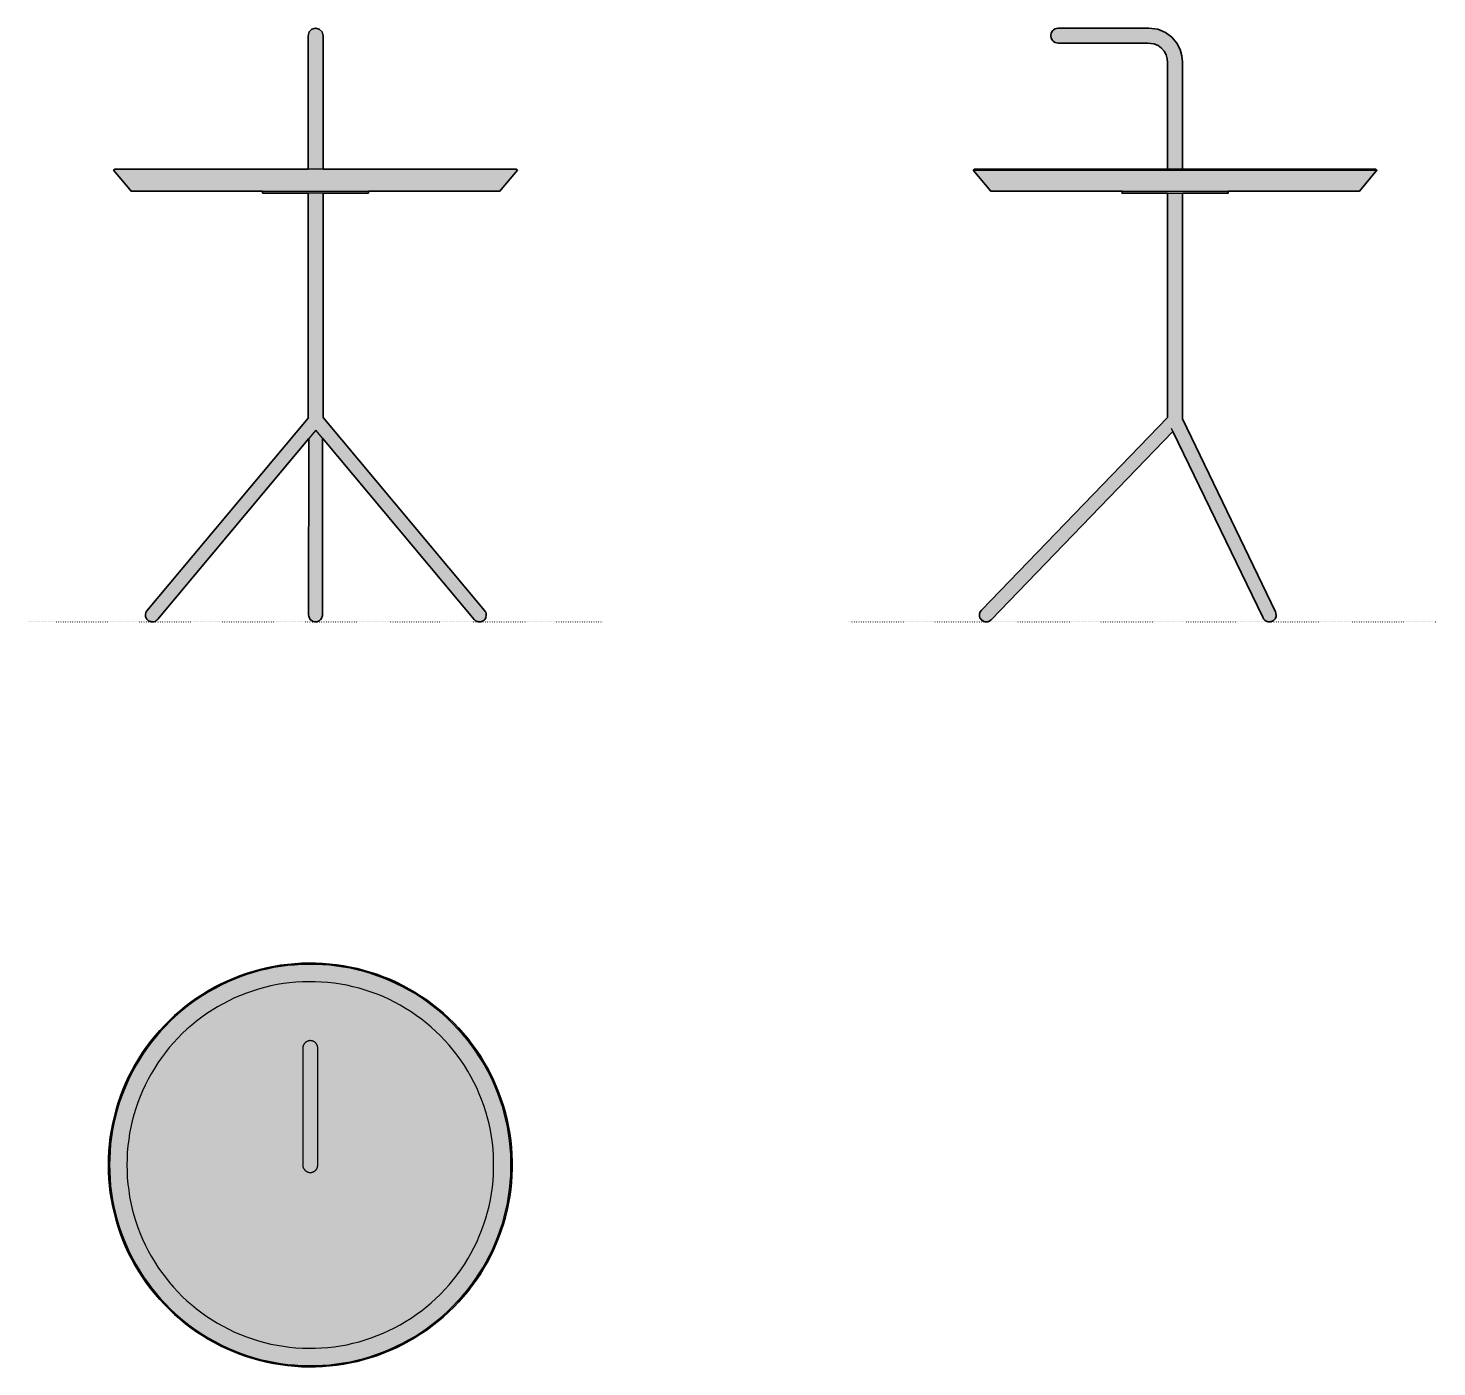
# Model space of a CAD drawing. Header units: millimetres. Extents: x 0 to 1326, y -701 to 559.
import ezdxf

# ---------------------------------------------------------------- set-up
doc = ezdxf.new("R2010")
doc.units = ezdxf.units.MM
doc.linetypes.add('Dots', pattern=[1, 0, -1])
doc.layers.add('Blocks', color=7, linetype='Continuous')
doc.layers.add('Blocks$Fill', color=7, linetype='Continuous', true_color=0xffffff)
for name, color, linetype, lineweight, true_color in [('Blocks$Inner', 7, 'Continuous', 25, 0x007f00), ('Blocks$Outline', 7, 'Continuous', 35, 0xff3f3f), ('Groud', 7, 'Dots', 25, 0x243775)]:
    doc.layers.add(name, color=color, linetype=linetype, lineweight=lineweight, true_color=true_color)

# ---------------------------------------------------------------- blocks, each defined once
blk = doc.blocks.new('DLM Side Table Top')
at = {"layer": 'Blocks$Fill'}
blk.add_hatch(color=256, dxfattribs=at).paths.add_polyline_path([(378.9, 16.5), (378.9, 23), (378.7, 29.6), (378.3, 36.2), (377.6, 42.8), (376.7, 49.3), (375.5, 55.8), (374.2, 62.3), (372.6, 68.7), (370.8, 75), (368.7, 81.3), (366.5, 87.5), (364, 93.6), (361.4, 99.6), (358.5, 105.6), (355.4, 111.4), (352.1, 117.1), (348.7, 122.7), (345, 128.2), (341.1, 133.6), (337.1, 138.8), (332.9, 143.8), (328.5, 148.8), (323.9, 153.5), (319.2, 158.1), (314.3, 162.6), (309.3, 166.8), (304.1, 170.9), (298.8, 174.8), (293.3, 178.5), (287.8, 182.1), (282.1, 185.4), (276.3, 188.5), (270.3, 191.4), (264.3, 194.2), (258.2, 196.7), (252.1, 199), (245.8, 201.1), (239.5, 202.9), (233.1, 204.6), (226.6, 206), (220.2, 207.2), (213.6, 208.1), (207.1, 208.9), (200.5, 209.4), (193.9, 209.7), (187.3, 209.7), (180.7, 209.6), (174.1, 209.2), (167.6, 208.5), (161, 207.7), (154.5, 206.6), (148.1, 205.3), (141.7, 203.8), (135.3, 202), (129, 200), (122.8, 197.9), (116.6, 195.4), (110.6, 192.8), (104.6, 190), (98.8, 187), (93, 183.7), (87.4, 180.3), (81.9, 176.7), (76.5, 172.9), (71.2, 168.9), (66.1, 164.7), (61.2, 160.4), (56.4, 155.8), (51.7, 151.2), (47.3, 146.3), (43, 141.3), (38.8, 136.2), (34.9, 130.9), (31.1, 125.5), (27.5, 119.9), (24.2, 114.3), (21, 108.5), (18, 102.6), (15.2, 96.6), (12.7, 90.6), (10.3, 84.4), (8.2, 78.2), (6.3, 71.8), (4.6, 65.5), (3.1, 59), (1.8, 52.6), (0.8, 46), (0, 39.5), (-0.6, 32.9), (-0.9, 26.3), (-1, 19.8), (-0.9, 13.2), (-0.6, 6.6), (0, 0), (0.8, -6.5), (1.8, -13.1), (3.1, -19.5), (4.6, -26), (6.3, -32.3), (8.2, -38.6), (10.3, -44.9), (12.7, -51.1), (15.2, -57.1), (18, -63.1), (21, -69), (24.2, -74.8), (27.5, -80.4), (31.1, -86), (34.9, -91.4), (38.8, -96.7), (43, -101.8), (47.3, -106.8), (51.7, -111.7), (56.4, -116.3), (61.2, -120.9), (66.1, -125.2), (71.2, -129.4), (76.5, -133.4), (81.9, -137.2), (87.4, -140.8), (93, -144.2), (98.8, -147.5), (104.6, -150.5), (110.6, -153.3), (116.6, -155.9), (122.8, -158.4), (129, -160.5), (135.3, -162.5), (141.7, -164.3), (148.1, -165.8), (154.5, -167.1), (161, -168.2), (167.6, -169), (174.1, -169.7), (180.7, -170.1), (187.3, -170.2), (193.9, -170.2), (200.5, -169.9), (207.1, -169.4), (213.6, -168.6), (220.2, -167.7), (226.6, -166.5), (233.1, -165.1), (239.5, -163.4), (245.8, -161.6), (252.1, -159.5), (258.2, -157.2), (264.3, -154.7), (270.3, -151.9), (276.3, -149), (282.1, -145.9), (287.8, -142.6), (293.3, -139), (298.8, -135.3), (304.1, -131.4), (309.3, -127.3), (314.3, -123.1), (319.2, -118.6), (323.9, -114), (328.5, -109.3), (332.9, -104.3), (337.1, -99.3), (341.1, -94.1), (345, -88.7), (348.7, -83.2), (352.1, -77.6), (355.4, -71.9), (358.5, -66.1), (361.4, -60.1), (364, -54.1), (366.5, -48), (368.7, -41.8), (370.8, -35.5), (372.6, -29.2), (374.2, -22.8), (375.5, -16.3), (376.7, -9.8), (377.6, -3.3), (378.3, 3.3), (378.7, 9.9)], flags=0)
at = {"layer": 'Blocks$Inner'}
for points in [[(-0.9, 26.3), (-1, 19.8), (-0.9, 13.2), (-0.6, 6.6), (0, 0), (0.8, -6.5), (1.8, -13.1), (3.1, -19.5), (4.6, -26), (6.3, -32.3), (8.2, -38.6), (10.3, -44.9), (12.7, -51.1), (15.2, -57.1), (18, -63.1), (21, -69), (24.2, -74.8), (27.5, -80.4), (31.1, -86), (34.9, -91.4), (38.8, -96.7), (43, -101.8), (47.3, -106.8), (51.7, -111.7), (56.4, -116.3), (61.2, -120.9), (66.1, -125.2), (71.2, -129.4), (76.5, -133.4), (81.9, -137.2), (87.4, -140.8), (93, -144.2), (98.8, -147.5), (104.6, -150.5), (110.6, -153.3), (116.6, -155.9), (122.8, -158.4), (129, -160.5), (135.3, -162.5), (141.7, -164.3), (148.1, -165.8), (154.5, -167.1), (161, -168.2), (167.6, -169), (174.1, -169.7), (180.7, -170.1), (187.3, -170.2), (193.9, -170.2), (200.5, -169.9), (207.1, -169.4), (213.6, -168.6), (220.2, -167.7), (226.6, -166.5), (233.1, -165.1), (239.5, -163.4), (245.8, -161.6), (252.1, -159.5), (258.2, -157.2), (264.3, -154.7), (270.3, -151.9), (276.3, -149), (282.1, -145.9), (287.8, -142.6), (293.3, -139), (298.8, -135.3), (304.1, -131.4), (309.3, -127.3), (314.3, -123.1), (319.2, -118.6), (323.9, -114), (328.5, -109.3), (332.9, -104.3), (337.1, -99.3), (341.1, -94.1), (345, -88.7), (348.7, -83.2), (352.1, -77.6), (355.4, -71.9), (358.5, -66.1), (361.4, -60.1), (364, -54.1), (366.5, -48), (368.7, -41.8), (370.8, -35.5), (372.6, -29.2), (374.2, -22.8), (375.5, -16.3), (376.7, -9.8), (377.6, -3.3), (378.3, 3.3), (378.7, 9.9), (378.9, 16.5), (378.9, 23), (378.7, 29.6), (378.3, 36.2), (377.6, 42.8), (376.7, 49.3), (375.5, 55.8), (374.2, 62.3), (372.6, 68.7), (370.8, 75), (368.7, 81.3), (366.5, 87.5), (364, 93.6), (361.4, 99.6), (358.5, 105.6), (355.4, 111.4), (352.1, 117.1), (348.7, 122.7), (345, 128.2), (341.1, 133.6), (337.1, 138.8), (332.9, 143.8), (328.5, 148.8), (323.9, 153.5), (319.2, 158.1), (314.3, 162.6), (309.3, 166.8), (304.1, 170.9), (298.8, 174.8), (293.3, 178.5), (287.8, 182.1), (282.1, 185.4), (276.3, 188.5), (270.3, 191.4), (264.3, 194.2), (258.2, 196.7), (252.1, 199), (245.8, 201.1), (239.5, 202.9), (233.1, 204.6), (226.6, 206), (220.2, 207.2), (213.6, 208.1), (207.1, 208.9), (200.5, 209.4), (193.9, 209.7), (187.3, 209.7), (180.7, 209.6), (174.1, 209.2), (167.6, 208.5), (161, 207.7), (154.5, 206.6), (148.1, 205.3), (141.7, 203.8), (135.3, 202), (129, 200), (122.8, 197.9), (116.6, 195.4), (110.6, 192.8), (104.6, 190), (98.8, 187), (93, 183.7), (87.4, 180.3), (81.9, 176.7), (76.5, 172.9), (71.2, 168.9), (66.1, 164.7), (61.2, 160.4), (56.4, 155.8), (51.7, 151.2), (47.3, 146.3), (43, 141.3), (38.8, 136.2), (34.9, 130.9), (31.1, 125.5), (27.5, 119.9), (24.2, 114.3), (21, 108.5), (18, 102.6), (15.2, 96.6), (12.7, 90.6), (10.3, 84.4), (8.2, 78.2), (6.3, 71.8), (4.6, 65.5), (3.1, 59), (1.8, 52.6), (0.8, 46), (0, 39.5), (-0.6, 32.9)], [(0.2, 26.3), (0.1, 19.8), (0.2, 13.2), (0.6, 6.6), (1.1, 0.1), (1.9, -6.4), (2.9, -12.9), (4.2, -19.3), (5.6, -25.7), (7.3, -32), (9.2, -38.3), (11.4, -44.5), (13.7, -50.6), (16.3, -56.7), (19, -62.6), (22, -68.5), (25.1, -74.2), (28.5, -79.8), (32, -85.4), (35.8, -90.7), (39.7, -96), (43.8, -101.1), (48.1, -106.1), (52.6, -110.9), (57.2, -115.5), (61.9, -120), (66.9, -124.3), (71.9, -128.5), (77.2, -132.5), (82.5, -136.3), (88, -139.9), (93.6, -143.3), (99.3, -146.5), (105.1, -149.5), (111.1, -152.3), (117.1, -154.9), (123.2, -157.3), (129.4, -159.5), (135.6, -161.4), (141.9, -163.2), (148.3, -164.7), (154.7, -166), (161.2, -167.1), (167.7, -167.9), (174.2, -168.5), (180.8, -168.9), (187.3, -169.1), (193.9, -169.1), (200.4, -168.8), (207, -168.3), (213.5, -167.5), (220, -166.6), (226.4, -165.4), (232.8, -164), (239.2, -162.3), (245.5, -160.5), (251.7, -158.4), (257.8, -156.1), (263.9, -153.6), (269.9, -150.9), (275.7, -148), (281.5, -144.9), (287.2, -141.6), (292.7, -138.1), (298.1, -134.4), (303.4, -130.5), (308.6, -126.4), (313.6, -122.2), (318.4, -117.8), (323.1, -113.2), (327.6, -108.5), (332, -103.6), (336.2, -98.6), (340.2, -93.4), (344.1, -88.1), (347.7, -82.6), (351.2, -77), (354.4, -71.4), (357.5, -65.6), (360.3, -59.7), (363, -53.7), (365.4, -47.6), (367.7, -41.4), (369.7, -35.2), (371.5, -28.9), (373.1, -22.5), (374.4, -16.1), (375.5, -9.6), (376.5, -3.1), (377.1, 3.4), (377.6, 9.9), (377.8, 16.5), (377.8, 23), (377.6, 29.6), (377.1, 36.1), (376.5, 42.6), (375.5, 49.1), (374.4, 55.6), (373.1, 62), (371.5, 68.4), (369.7, 74.7), (367.7, 80.9), (365.4, 87.1), (363, 93.2), (360.3, 99.2), (357.5, 105.1), (354.4, 110.9), (351.2, 116.5), (347.7, 122.1), (344.1, 127.6), (340.2, 132.9), (336.2, 138.1), (332, 143.1), (327.6, 148), (323.1, 152.7), (318.4, 157.3), (313.6, 161.7), (308.6, 165.9), (303.4, 170), (298.1, 173.9), (292.7, 177.6), (287.2, 181.1), (281.5, 184.4), (275.7, 187.5), (269.9, 190.4), (263.9, 193.1), (257.8, 195.6), (251.7, 197.9), (245.5, 200), (239.2, 201.8), (232.8, 203.5), (226.4, 204.9), (220, 206.1), (213.5, 207), (207, 207.8), (200.4, 208.3), (193.9, 208.6), (187.3, 208.6), (180.8, 208.4), (174.2, 208), (167.7, 207.4), (161.2, 206.6), (154.7, 205.5), (148.3, 204.2), (141.9, 202.7), (135.6, 200.9), (129.4, 199), (123.2, 196.8), (117.1, 194.4), (111.1, 191.8), (105.1, 189), (99.3, 186), (93.6, 182.8), (88, 179.4), (82.5, 175.8), (77.2, 172), (71.9, 168), (66.9, 163.8), (61.9, 159.5), (57.2, 155), (52.6, 150.4), (48.1, 145.6), (43.8, 140.6), (39.7, 135.5), (35.8, 130.2), (32, 124.9), (28.5, 119.3), (25.1, 113.7), (22, 108), (19, 102.1), (16.3, 96.2), (13.7, 90.1), (11.4, 84), (9.2, 77.8), (7.3, 71.5), (5.6, 65.2), (4.2, 58.8), (2.9, 52.4), (1.9, 45.9), (1.1, 39.4), (0.6, 32.9)], [(16.5, 25.7), (16.4, 19.8), (16.5, 13.8), (16.8, 7.8), (17.3, 1.8), (18.1, -4.1), (19, -10.1), (20.1, -15.9), (21.5, -21.8), (23, -27.6), (24.8, -33.3), (26.7, -39), (28.8, -44.6), (31.2, -50.1), (33.7, -55.5), (36.4, -60.9), (39.3, -66.1), (42.3, -71.2), (45.6, -76.3), (49, -81.2), (52.6, -86), (56.3, -90.7), (60.3, -95.2), (64.3, -99.6), (68.5, -103.9), (72.9, -108), (77.4, -111.9), (82, -115.7), (86.8, -119.3), (91.7, -122.8), (96.7, -126.1), (101.8, -129.2), (107, -132.1), (112.4, -134.9), (117.8, -137.5), (123.3, -139.8), (128.9, -142), (134.5, -144), (140.2, -145.8), (146, -147.4), (151.8, -148.8), (157.7, -150), (163.6, -150.9), (169.5, -151.7), (175.5, -152.3), (181.5, -152.7), (187.5, -152.8), (193.5, -152.8), (199.5, -152.5), (205.4, -152), (211.4, -151.4), (217.3, -150.5), (223.2, -149.4), (229, -148.1), (234.8, -146.6), (240.6, -144.9), (246.3, -143), (251.9, -140.9), (257.4, -138.7), (262.9, -136.2), (268.3, -133.5), (273.5, -130.7), (278.7, -127.7), (283.8, -124.5), (288.7, -121.1), (293.5, -117.5), (298.2, -113.8), (302.8, -110), (307.2, -105.9), (311.5, -101.7), (315.7, -97.4), (319.7, -93), (323.5, -88.3), (327.2, -83.6), (330.7, -78.8), (334, -73.8), (337.2, -68.7), (340.1, -63.5), (342.9, -58.2), (345.6, -52.8), (348, -47.3), (350.2, -41.8), (352.2, -36.1), (354.1, -30.4), (355.7, -24.7), (357.2, -18.9), (358.4, -13), (359.4, -7.1), (360.3, -1.2), (360.9, 4.8), (361.3, 10.8), (361.5, 16.8), (361.5, 22.7), (361.3, 28.7), (360.9, 34.7), (360.3, 40.7), (359.4, 46.6), (358.4, 52.5), (357.2, 58.4), (355.7, 64.2), (354.1, 69.9), (352.2, 75.6), (350.2, 81.3), (348, 86.8), (345.6, 92.3), (342.9, 97.7), (340.1, 103), (337.2, 108.2), (334, 113.3), (330.7, 118.3), (327.2, 123.1), (323.5, 127.9), (319.7, 132.5), (315.7, 136.9), (311.5, 141.2), (307.2, 145.4), (302.8, 149.5), (298.2, 153.3), (293.5, 157), (288.7, 160.6), (283.8, 164), (278.7, 167.2), (273.5, 170.2), (268.3, 173), (262.9, 175.7), (257.4, 178.2), (251.9, 180.4), (246.3, 182.5), (240.6, 184.4), (234.8, 186.1), (229, 187.6), (223.2, 188.9), (217.3, 190), (211.4, 190.9), (205.4, 191.5), (199.5, 192), (193.5, 192.3), (187.5, 192.3), (181.5, 192.2), (175.5, 191.8), (169.5, 191.2), (163.6, 190.5), (157.7, 189.5), (151.8, 188.3), (146, 186.9), (140.2, 185.3), (134.5, 183.5), (128.9, 181.5), (123.3, 179.3), (117.8, 177), (112.4, 174.4), (107, 171.6), (101.8, 168.7), (96.7, 165.6), (91.7, 162.3), (86.8, 158.8), (82, 155.2), (77.4, 151.4), (72.9, 147.5), (68.5, 143.4), (64.3, 139.1), (60.3, 134.7), (56.3, 130.2), (52.6, 125.5), (49, 120.7), (45.6, 115.8), (42.3, 110.7), (39.3, 105.6), (36.4, 100.4), (33.7, 95), (31.2, 89.6), (28.8, 84.1), (26.7, 78.5), (24.8, 72.8), (23, 67.1), (21.5, 61.3), (20.1, 55.4), (19, 49.6), (18.1, 43.6), (17.3, 37.7), (16.8, 31.7)], [(196, 19.8), (196, 129.7), (196, 130), (196, 130.2), (196, 130.5), (196, 130.7), (195.9, 130.9), (195.9, 131.2), (195.8, 131.4), (195.8, 131.6), (195.7, 131.9), (195.6, 132.1), (195.5, 132.3), (195.4, 132.6), (195.3, 132.8), (195.2, 133), (195.1, 133.2), (195, 133.4), (194.8, 133.6), (194.7, 133.8), (194.6, 134), (194.4, 134.2), (194.2, 134.4), (194.1, 134.6), (193.9, 134.8), (193.7, 134.9), (193.6, 135.1), (193.4, 135.2), (193.2, 135.4), (193, 135.5), (192.8, 135.7), (192.6, 135.8), (192.4, 135.9), (192.1, 136), (191.9, 136.1), (191.7, 136.2), (191.5, 136.3), (191.2, 136.4), (191, 136.5), (190.8, 136.5), (190.5, 136.6), (190.3, 136.6), (190.1, 136.7), (189.8, 136.7), (189.6, 136.7), (189.3, 136.8), (189.1, 136.8), (188.9, 136.8), (188.6, 136.8), (188.4, 136.7), (188.1, 136.7), (187.9, 136.7), (187.6, 136.6), (187.4, 136.6), (187.2, 136.5), (186.9, 136.5), (186.7, 136.4), (186.5, 136.3), (186.2, 136.2), (186, 136.1), (185.8, 136), (185.6, 135.9), (185.4, 135.8), (185.2, 135.7), (185, 135.5), (184.8, 135.4), (184.6, 135.2), (184.4, 135.1), (184.2, 134.9), (184, 134.8), (183.9, 134.6), (183.7, 134.4), (183.5, 134.2), (183.4, 134), (183.2, 133.8), (183.1, 133.6), (183, 133.4), (182.9, 133.2), (182.7, 133), (182.6, 132.8), (182.5, 132.6), (182.4, 132.3), (182.3, 132.1), (182.3, 131.9), (182.2, 131.6), (182.1, 131.4), (182.1, 131.2), (182, 130.9), (182, 130.7), (182, 130.5), (181.9, 130.2), (181.9, 130), (181.9, 129.7), (181.9, 19.8), (181.9, 19.5), (181.9, 19.3), (182, 19), (182, 18.8), (182, 18.5), (182.1, 18.3), (182.1, 18.1), (182.2, 17.8), (182.3, 17.6), (182.3, 17.4), (182.4, 17.1), (182.5, 16.9), (182.6, 16.7), (182.7, 16.5), (182.9, 16.3), (183, 16.1), (183.1, 15.8), (183.2, 15.6), (183.4, 15.5), (183.5, 15.3), (183.7, 15.1), (183.9, 14.9), (184, 14.7), (184.2, 14.6), (184.4, 14.4), (184.6, 14.2), (184.8, 14.1), (185, 14), (185.2, 13.8), (185.4, 13.7), (185.6, 13.6), (185.8, 13.5), (186, 13.4), (186.2, 13.3), (186.5, 13.2), (186.7, 13.1), (186.9, 13), (187.2, 12.9), (187.4, 12.9), (187.6, 12.8), (187.9, 12.8), (188.1, 12.8), (188.4, 12.7), (188.6, 12.7), (188.9, 12.7), (189.1, 12.7), (189.3, 12.7), (189.6, 12.7), (189.8, 12.8), (190.1, 12.8), (190.3, 12.8), (190.5, 12.9), (190.8, 12.9), (191, 13), (191.2, 13.1), (191.5, 13.2), (191.7, 13.3), (191.9, 13.4), (192.1, 13.5), (192.4, 13.6), (192.6, 13.7), (192.8, 13.8), (193, 14), (193.2, 14.1), (193.4, 14.2), (193.6, 14.4), (193.7, 14.6), (193.9, 14.7), (194.1, 14.9), (194.2, 15.1), (194.4, 15.3), (194.6, 15.5), (194.7, 15.6), (194.8, 15.8), (195, 16.1), (195.1, 16.3), (195.2, 16.5), (195.3, 16.7), (195.4, 16.9), (195.5, 17.1), (195.6, 17.4), (195.7, 17.6), (195.8, 17.8), (195.8, 18.1), (195.9, 18.3), (195.9, 18.5), (196, 18.8), (196, 19), (196, 19.3), (196, 19.5)]]:
    blk.add_lwpolyline(points, close=True, dxfattribs=at)
at = {"layer": 'Blocks$Outline'}
for points in [[(129, 200), (122.8, 197.9)], [(135.3, 202), (129, 200)], [(141.7, 203.8), (135.3, 202)], [(148.1, 205.3), (141.7, 203.8)], [(154.5, 206.6), (148.1, 205.3)], [(161, 207.7), (154.5, 206.6)], [(167.6, 208.5), (161, 207.7)], [(174.1, 209.2), (167.6, 208.5)], [(180.7, 209.6), (174.1, 209.2)], [(187.3, 209.7), (180.7, 209.6)], [(193.9, 209.7), (187.3, 209.7)], [(200.5, 209.4), (193.9, 209.7)], [(207.1, 208.9), (200.5, 209.4)], [(213.6, 208.1), (207.1, 208.9)], [(220.2, 207.2), (213.6, 208.1)], [(226.6, 206), (220.2, 207.2)], [(233.1, 204.6), (226.6, 206)], [(239.5, 202.9), (233.1, 204.6)], [(245.8, 201.1), (239.5, 202.9)], [(252.1, 199), (245.8, 201.1)], [(258.2, 196.7), (252.1, 199)], [(98.8, 187), (93, 183.7)], [(104.6, 190), (98.8, 187)], [(110.6, 192.8), (104.6, 190)], [(116.6, 195.4), (110.6, 192.8)], [(122.8, 197.9), (116.6, 195.4)], [(264.3, 194.2), (258.2, 196.7)], [(270.3, 191.4), (264.3, 194.2)], [(276.3, 188.5), (270.3, 191.4)], [(282.1, 185.4), (276.3, 188.5)], [(76.5, 172.9), (71.2, 168.9)], [(81.9, 176.7), (76.5, 172.9)], [(87.4, 180.3), (81.9, 176.7)], [(93, 183.7), (87.4, 180.3)], [(287.8, 182.1), (282.1, 185.4)], [(293.3, 178.5), (287.8, 182.1)], [(298.8, 174.8), (293.3, 178.5)], [(304.1, 170.9), (298.8, 174.8)], [(61.2, 160.4), (56.4, 155.8)], [(66.1, 164.7), (61.2, 160.4)], [(71.2, 168.9), (66.1, 164.7)], [(309.3, 166.8), (304.1, 170.9)], [(314.3, 162.6), (309.3, 166.8)], [(319.2, 158.1), (314.3, 162.6)], [(47.3, 146.3), (43, 141.3)], [(51.7, 151.2), (47.3, 146.3)], [(56.4, 155.8), (51.7, 151.2)], [(323.9, 153.5), (319.2, 158.1)], [(328.5, 148.8), (323.9, 153.5)], [(332.9, 143.8), (328.5, 148.8)], [(38.8, 136.2), (34.9, 130.9)], [(43, 141.3), (38.8, 136.2)], [(337.1, 138.8), (332.9, 143.8)], [(341.1, 133.6), (337.1, 138.8)], [(345, 128.2), (341.1, 133.6)], [(27.5, 119.9), (24.2, 114.3)], [(31.1, 125.5), (27.5, 119.9)], [(34.9, 130.9), (31.1, 125.5)], [(348.7, 122.7), (345, 128.2)], [(352.1, 117.1), (348.7, 122.7)], [(21, 108.5), (18, 102.6)], [(24.2, 114.3), (21, 108.5)], [(355.4, 111.4), (352.1, 117.1)], [(358.5, 105.6), (355.4, 111.4)], [(15.2, 96.6), (12.7, 90.6)], [(18, 102.6), (15.2, 96.6)], [(361.4, 99.6), (358.5, 105.6)], [(364, 93.6), (361.4, 99.6)], [(366.5, 87.5), (364, 93.6)], [(10.3, 84.4), (8.2, 78.2)], [(12.7, 90.6), (10.3, 84.4)], [(368.7, 81.3), (366.5, 87.5)], [(370.8, 75), (368.7, 81.3)], [(6.3, 71.8), (4.6, 65.5)], [(8.2, 78.2), (6.3, 71.8)], [(372.6, 68.7), (370.8, 75)], [(374.2, 62.3), (372.6, 68.7)], [(3.1, 59), (1.8, 52.6)], [(4.6, 65.5), (3.1, 59)], [(375.5, 55.8), (374.2, 62.3)], [(376.7, 49.3), (375.5, 55.8)], [(0.8, 46), (0, 39.5)], [(1.8, 52.6), (0.8, 46)], [(377.6, 42.8), (376.7, 49.3)], [(378.3, 36.2), (377.6, 42.8)], [(-0.6, 32.9), (-0.9, 26.3)], [(0, 39.5), (-0.6, 32.9)], [(378.7, 29.6), (378.3, 36.2)], [(378.9, 23), (378.7, 29.6)], [(-0.9, 26.3), (-1, 19.8)], [(-1, 19.8), (-0.9, 13.2)], [(378.7, 9.9), (378.9, 16.5)], [(378.9, 16.5), (378.9, 23)], [(-0.9, 13.2), (-0.6, 6.6)], [(-0.6, 6.6), (0, 0)], [(0, 0), (0.8, -6.5)], [(377.6, -3.3), (378.3, 3.3)], [(378.3, 3.3), (378.7, 9.9)], [(0.8, -6.5), (1.8, -13.1)], [(1.8, -13.1), (3.1, -19.5)], [(375.5, -16.3), (376.7, -9.8)], [(376.7, -9.8), (377.6, -3.3)], [(3.1, -19.5), (4.6, -26)], [(4.6, -26), (6.3, -32.3)], [(372.6, -29.2), (374.2, -22.8)], [(374.2, -22.8), (375.5, -16.3)], [(6.3, -32.3), (8.2, -38.6)], [(8.2, -38.6), (10.3, -44.9)], [(368.7, -41.8), (370.8, -35.5)], [(370.8, -35.5), (372.6, -29.2)], [(10.3, -44.9), (12.7, -51.1)], [(12.7, -51.1), (15.2, -57.1)], [(364, -54.1), (366.5, -48)], [(366.5, -48), (368.7, -41.8)], [(15.2, -57.1), (18, -63.1)], [(18, -63.1), (21, -69)], [(355.4, -71.9), (358.5, -66.1)], [(358.5, -66.1), (361.4, -60.1)], [(361.4, -60.1), (364, -54.1)], [(21, -69), (24.2, -74.8)], [(24.2, -74.8), (27.5, -80.4)], [(348.7, -83.2), (352.1, -77.6)], [(352.1, -77.6), (355.4, -71.9)], [(27.5, -80.4), (31.1, -86)], [(31.1, -86), (34.9, -91.4)], [(34.9, -91.4), (38.8, -96.7)], [(341.1, -94.1), (345, -88.7)], [(345, -88.7), (348.7, -83.2)], [(38.8, -96.7), (43, -101.8)], [(43, -101.8), (47.3, -106.8)], [(328.5, -109.3), (332.9, -104.3)], [(332.9, -104.3), (337.1, -99.3)], [(337.1, -99.3), (341.1, -94.1)], [(47.3, -106.8), (51.7, -111.7)], [(51.7, -111.7), (56.4, -116.3)], [(56.4, -116.3), (61.2, -120.9)], [(314.3, -123.1), (319.2, -118.6)], [(319.2, -118.6), (323.9, -114)], [(323.9, -114), (328.5, -109.3)], [(61.2, -120.9), (66.1, -125.2)], [(66.1, -125.2), (71.2, -129.4)], [(71.2, -129.4), (76.5, -133.4)], [(298.8, -135.3), (304.1, -131.4)], [(304.1, -131.4), (309.3, -127.3)], [(309.3, -127.3), (314.3, -123.1)], [(76.5, -133.4), (81.9, -137.2)], [(81.9, -137.2), (87.4, -140.8)], [(87.4, -140.8), (93, -144.2)], [(93, -144.2), (98.8, -147.5)], [(282.1, -145.9), (287.8, -142.6)], [(287.8, -142.6), (293.3, -139)], [(293.3, -139), (298.8, -135.3)], [(98.8, -147.5), (104.6, -150.5)], [(104.6, -150.5), (110.6, -153.3)], [(110.6, -153.3), (116.6, -155.9)], [(116.6, -155.9), (122.8, -158.4)], [(122.8, -158.4), (129, -160.5)], [(252.1, -159.5), (258.2, -157.2)], [(258.2, -157.2), (264.3, -154.7)], [(264.3, -154.7), (270.3, -151.9)], [(270.3, -151.9), (276.3, -149)], [(276.3, -149), (282.1, -145.9)], [(129, -160.5), (135.3, -162.5)], [(135.3, -162.5), (141.7, -164.3)], [(141.7, -164.3), (148.1, -165.8)], [(148.1, -165.8), (154.5, -167.1)], [(154.5, -167.1), (161, -168.2)], [(161, -168.2), (167.6, -169)], [(167.6, -169), (174.1, -169.7)], [(174.1, -169.7), (180.7, -170.1)], [(180.7, -170.1), (187.3, -170.2)], [(187.3, -170.2), (193.9, -170.2)], [(193.9, -170.2), (200.5, -169.9)], [(200.5, -169.9), (207.1, -169.4)], [(207.1, -169.4), (213.6, -168.6)], [(213.6, -168.6), (220.2, -167.7)], [(220.2, -167.7), (226.6, -166.5)], [(226.6, -166.5), (233.1, -165.1)], [(233.1, -165.1), (239.5, -163.4)], [(239.5, -163.4), (245.8, -161.6)], [(245.8, -161.6), (252.1, -159.5)]]:
    blk.add_lwpolyline(points, dxfattribs=at)
blk = doc.blocks.new('DLM Side Table Side')
at = {"layer": 'Blocks$Fill'}
blk.add_hatch(color=256, dxfattribs=at).paths.add_polyline_path([(117.4, 425.2), (133.9, 405.5), (257.5, 405.5), (257.5, 403.5), (300.3, 403.5), (300.3, 192.5), (125.1, 10.9), (124.3, 9.9), (123.7, 8.8), (123.4, 7.6), (123.3, 6.3), (123.4, 5.1), (123.8, 3.9), (125.3, 1.8), (127.4, 0.4), (128.6, 0.1), (129.9, 0), (131.1, 0.1), (132.3, 0.5), (133.5, 1.2), (134.5, 2), (305.4, 179.1), (390.6, 3), (391.1, 2.2), (391.8, 1.5), (393.2, 0.7), (394, 0.3), (394.8, 0.1), (396.3, 0), (396.8, 0.1), (397.6, 0.2), (398.2, 0.4), (398.9, 0.6), (400.1, 1.4), (400.4, 1.7), (401.5, 2.9), (401.8, 3.5), (402.4, 5), (402.5, 5.9), (402.4, 6.8), (402.3, 7.7), (402.2, 8.3), (401.9, 9.3), (314.4, 191), (314.4, 403.5), (357.3, 403.5), (357.3, 405.5), (480.9, 405.5), (497.4, 425.2), (496.3, 426.1), (314.4, 426.1), (314.4, 527.2), (313.9, 532.8), (312.1, 538.9), (309, 544.9), (304.5, 550.4), (298.5, 554.9), (291.1, 557.9), (282.8, 558.9), (197.4, 558.9), (195.7, 558.6), (194.6, 558.2), (193.1, 557.2), (192.5, 556.7), (191.5, 555.5), (190.8, 553.9), (190.4, 552.5), (190.4, 552.4), (190.4, 551.2), (190.8, 549.7), (191.5, 548.1), (192.5, 546.9), (193.1, 546.4), (194.6, 545.5), (195.7, 545.1), (197.4, 544.8), (281.9, 544.8), (287.5, 544.1), (291.6, 542.5), (294.7, 540.1), (297.2, 537.1), (298.9, 533.7), (300, 530.1), (300.3, 526.5), (300.3, 426.1), (118.5, 426.1)], flags=0)
at = {"layer": 'Blocks$Inner'}
blk.add_line((117.4, 425.2), (497.4, 425.2), dxfattribs=at)
for points in [[(314.4, 426.1), (314.4, 527.2), (313.9, 532.8), (312.1, 538.9), (309, 544.9), (304.5, 550.4), (298.5, 554.9), (291.1, 557.9), (282.8, 558.9), (197.4, 558.9), (195.7, 558.6), (194.6, 558.2), (193.1, 557.2), (192.5, 556.7), (191.5, 555.5), (190.8, 553.9), (190.4, 552.5), (190.4, 552.4), (190.4, 552.1), (190.4, 551.8), (190.4, 551.5), (190.4, 551.3), (190.4, 551.2), (190.8, 549.7), (191.5, 548.1), (192.5, 546.9), (193.1, 546.4), (194.6, 545.5), (195.7, 545.1), (197.4, 544.8), (281.9, 544.8), (287.5, 544.1), (291.6, 542.5), (294.7, 540.1), (297.2, 537.1), (298.9, 533.7), (300, 530.1), (300.3, 526.5), (300.3, 426.1)], [(300.3, 403.5), (300.3, 192.5), (125.1, 10.9), (124.3, 9.9), (123.7, 8.8), (123.4, 7.6), (123.3, 6.3), (123.4, 5.1), (123.8, 3.9), (125.3, 1.8), (127.4, 0.4), (128.6, 0.1), (129.9, 0), (131.1, 0.1), (132.3, 0.5), (133.5, 1.2), (134.5, 2), (305.4, 179.1)], [(257.5, 405.5), (257.5, 403.5), (357.3, 403.5), (357.3, 405.5)], [(303.8, 182.3), (389.9, 4.3), (390.6, 3), (391.1, 2.2), (391.8, 1.5), (393.2, 0.7), (394, 0.3), (394.8, 0.1), (396.3, 0), (396.8, 0.1), (397.3, 0.1), (397.6, 0.2), (398.2, 0.4), (398.9, 0.6), (400.1, 1.4), (400.4, 1.7), (401.5, 2.9), (401.8, 3.5), (402.4, 5), (402.5, 5.9), (402.4, 6.8), (402.3, 7.7), (402.2, 8.3), (401.9, 9.3), (314.4, 191), (314.4, 403.5)]]:
    blk.add_lwpolyline(points, dxfattribs=at)
blk.add_lwpolyline([(117.4, 425.2), (133.9, 405.5), (480.9, 405.5), (497.4, 425.2), (496.3, 426.1), (118.5, 426.1)], close=True, dxfattribs=at)
at = {"layer": 'Blocks$Outline'}
for points in [[(314.4, 426.1), (314.4, 527.2), (313.9, 532.8), (312.1, 538.9), (309, 544.9), (304.5, 550.4), (298.5, 554.9), (291.1, 557.9), (282.8, 558.9), (197.4, 558.9), (195.7, 558.6), (194.6, 558.2), (193.1, 557.2), (192.5, 556.7), (191.5, 555.5), (190.8, 553.9), (190.4, 552.5), (190.4, 552.4), (190.4, 552.1), (190.4, 551.8), (190.4, 551.5), (190.4, 551.3), (190.4, 551.2), (190.8, 549.7), (191.5, 548.1), (192.5, 546.9), (193.1, 546.4), (194.6, 545.5), (195.7, 545.1), (197.4, 544.8), (281.9, 544.8), (287.5, 544.1), (291.6, 542.5), (294.7, 540.1), (297.2, 537.1), (298.9, 533.7), (300, 530.1), (300.3, 526.5), (300.3, 426.1)], [(300.3, 426.1), (118.5, 426.1), (117.4, 425.2)], [(117.4, 425.2), (133.9, 405.5), (257.5, 405.5)], [(357.3, 405.5), (480.9, 405.5), (497.4, 425.2), (496.3, 426.1), (314.4, 426.1)], [(300.3, 403.5), (300.3, 192.5), (125.1, 10.9), (124.3, 9.9), (123.7, 8.8), (123.4, 7.6), (123.3, 6.3), (123.4, 5.1), (123.8, 3.9), (125.3, 1.8), (127.4, 0.4), (128.6, 0.1), (129.9, 0), (131.1, 0.1), (132.3, 0.5), (133.5, 1.2), (134.5, 2), (305.4, 179.1)], [(257.5, 405.5), (257.5, 403.5), (300.3, 403.5)], [(305.4, 179.1), (389.9, 4.3), (390.6, 3), (391.1, 2.2), (391.8, 1.5), (393.2, 0.7), (394, 0.3), (394.8, 0.1), (396.3, 0), (396.8, 0.1), (397.3, 0.1), (397.6, 0.2), (398.2, 0.4), (398.9, 0.6), (400.1, 1.4), (400.4, 1.7), (401.5, 2.9), (401.8, 3.5), (402.4, 5), (402.5, 5.9), (402.4, 6.8), (402.3, 7.7), (402.2, 8.3), (401.9, 9.3), (314.4, 191), (314.4, 403.5)], [(314.4, 403.5), (357.3, 403.5), (357.3, 405.5)]]:
    blk.add_lwpolyline(points, dxfattribs=at)
blk = doc.blocks.new('DLM Side Table Front')
at = {"layer": 'Blocks$Fill'}
blk.add_hatch(color=256, dxfattribs=at).paths.add_polyline_path([(273.9, 557.9), (270.4, 558.9), (266.9, 557.9), (264.3, 555.3), (263.4, 551.8), (263.4, 551), (263.4, 548.7), (263.4, 545.2), (263.4, 541), (263.4, 536.3), (263.4, 531.5), (263.4, 526.8), (263.4, 426.1), (251.9, 426.1), (233.6, 426.1), (215.6, 426.1), (198.1, 426.1), (181.4, 426.1), (165.5, 426.1), (150.6, 426.1), (136.9, 426.1), (124.4, 426.1), (113.4, 426.1), (103.8, 426.1), (95.9, 426.1), (89.7, 426.1), (85.2, 426.1), (82.4, 426.1), (81.5, 426.1), (80.4, 425.2), (95.7, 407), (96.9, 405.5), (97.8, 405.5), (100.3, 405.5), (104.4, 405.5), (110.1, 405.5), (117.4, 405.5), (126.2, 405.5), (136.3, 405.5), (147.7, 405.5), (160.3, 405.5), (174, 405.5), (188.6, 405.5), (204, 405.5), (220, 405.5), (220.5, 405.5), (220.5, 403.5), (221.5, 403.5), (224.3, 403.5), (228.9, 403.5), (235.1, 403.5), (242.7, 403.5), (251.3, 403.5), (260.7, 403.5), (263.4, 403.5), (263.4, 191.9), (111.8, 10.4), (111.1, 9.4), (110.7, 8.4), (110.5, 7.2), (110.5, 6.3), (110.5, 5.2), (110.8, 4.2), (111.2, 3.3), (111.6, 2.7), (112.2, 2), (112.9, 1.4), (113.7, 0.8), (114.4, 0.5), (115.3, 0.2), (116, 0.1), (117.2, 0), (118.3, 0.1), (119.4, 0.5), (120.4, 1.2), (121.1, 1.7), (122, 2.5), (264.1, 172.7), (263.9, 7), (264.2, 5.2), (264.3, 4.3), (264.7, 3.5), (265.8, 2), (266.3, 1.5), (268.3, 0.4), (270, 0), (271.8, 0.1), (273.3, 0.7), (273.9, 1), (275.2, 2.1), (275.7, 2.7), (276.4, 4.3), (276.7, 5.1), (276.9, 6), (277.1, 172.8), (419.8, 2.2), (420.7, 1.4), (421.7, 0.7), (422.8, 0.3), (423.7, 0.1), (424.7, 0), (425.8, 0.1), (426.7, 0.4), (427.4, 0.6), (428.2, 1.1), (429, 1.7), (429.6, 2.3), (430, 3), (430.5, 3.7), (430.8, 4.5), (431, 5.6), (431.1, 6.8), (430.9, 7.9), (430.5, 9), (430.1, 9.8), (429.4, 10.8), (277.5, 192.5), (277.5, 403.5), (280.1, 403.5), (289.5, 403.5), (298.1, 403.5), (305.7, 403.5), (311.9, 403.5), (316.5, 403.5), (319.3, 403.5), (320.3, 403.5), (320.3, 405.5), (320.8, 405.5), (336.8, 405.5), (352.2, 405.5), (366.8, 405.5), (380.5, 405.5), (393.1, 405.5), (404.5, 405.5), (414.7, 405.5), (423.4, 405.5), (430.7, 405.5), (436.4, 405.5), (440.6, 405.5), (443.1, 405.5), (443.9, 405.5), (445.1, 407), (460.4, 425.2), (459.3, 426.1), (458.4, 426.1), (455.6, 426.1), (451.1, 426.1), (444.9, 426.1), (437, 426.1), (427.4, 426.1), (416.4, 426.1), (404, 426.1), (390.2, 426.1), (375.3, 426.1), (359.4, 426.1), (342.7, 426.1), (325.2, 426.1), (307.3, 426.1), (288.9, 426.1), (277.5, 426.1), (277.5, 526.8), (277.5, 531.5), (277.5, 536.3), (277.5, 541), (277.5, 545.2), (277.5, 548.7), (277.5, 551), (277.5, 551.8), (276.5, 555.3)], flags=0)
at = {"layer": 'Blocks$Inner'}
for points in [[(277.5, 426.1), (277.5, 526.8), (277.5, 531.5), (277.5, 536.3), (277.5, 541), (277.5, 545.2), (277.5, 548.7), (277.5, 551), (277.5, 551.8), (276.5, 555.3), (273.9, 557.9), (270.4, 558.9), (266.9, 557.9), (264.3, 555.3), (263.4, 551.8), (263.4, 551), (263.4, 548.7), (263.4, 545.2), (263.4, 541), (263.4, 536.3), (263.4, 531.5), (263.4, 526.8), (263.4, 426.1)], [(277.5, 403.5), (277.5, 192.5), (429.4, 10.8), (430.1, 9.8), (430.5, 9), (430.9, 7.9), (431.1, 6.8), (431, 5.6), (430.8, 4.5), (430.5, 3.7), (430, 3), (429.6, 2.3), (429, 1.7), (428.2, 1.1), (427.4, 0.6), (426.7, 0.4), (425.8, 0.1), (424.7, 0), (423.7, 0.1), (422.8, 0.3), (421.7, 0.7), (420.7, 1.4), (419.8, 2.2), (270.7, 180.5), (122, 2.5), (121.1, 1.7), (120.4, 1.2), (119.4, 0.5), (118.3, 0.1), (117.2, 0), (116, 0.1), (115.3, 0.2), (114.4, 0.5), (113.7, 0.8), (112.9, 1.4), (112.2, 2), (111.6, 2.7), (111.2, 3.3), (110.8, 4.2), (110.5, 5.2), (110.5, 6.3), (110.5, 7.2), (110.7, 8.4), (111.1, 9.4), (111.8, 10.4), (263.4, 191.9), (263.4, 403.5)], [(320.3, 405.5), (320.3, 403.5), (319.3, 403.5), (316.5, 403.5), (311.9, 403.5), (305.7, 403.5), (298.1, 403.5), (289.5, 403.5), (280.1, 403.5), (270.4, 403.5), (260.7, 403.5), (251.3, 403.5), (242.7, 403.5), (235.1, 403.5), (228.9, 403.5), (224.3, 403.5), (221.5, 403.5), (220.5, 403.5), (220.5, 405.5)], [(264.1, 172.7), (263.9, 7), (264.2, 5.2), (264.3, 4.3), (264.7, 3.5), (265.8, 2), (266.3, 1.5), (268.3, 0.4), (270, 0), (271.8, 0.1), (273.3, 0.7), (273.9, 1), (275.2, 2.1), (275.7, 2.7), (276.4, 4.3), (276.7, 5.1), (276.9, 6), (277.1, 172.8)]]:
    blk.add_lwpolyline(points, dxfattribs=at)
blk.add_lwpolyline([(270.4, 405.5), (287.4, 405.5), (304.2, 405.5), (320.8, 405.5), (336.8, 405.5), (352.2, 405.5), (366.8, 405.5), (380.5, 405.5), (393.1, 405.5), (404.5, 405.5), (414.7, 405.5), (423.4, 405.5), (430.7, 405.5), (436.4, 405.5), (440.6, 405.5), (443.1, 405.5), (443.9, 405.5), (445.1, 407), (460.4, 425.2), (459.3, 426.1), (458.4, 426.1), (455.6, 426.1), (451.1, 426.1), (444.9, 426.1), (437, 426.1), (427.4, 426.1), (416.4, 426.1), (404, 426.1), (390.2, 426.1), (375.3, 426.1), (359.4, 426.1), (342.7, 426.1), (325.2, 426.1), (307.3, 426.1), (288.9, 426.1), (270.4, 426.1), (251.9, 426.1), (233.6, 426.1), (215.6, 426.1), (198.1, 426.1), (181.4, 426.1), (165.5, 426.1), (150.6, 426.1), (136.9, 426.1), (124.4, 426.1), (113.4, 426.1), (103.8, 426.1), (95.9, 426.1), (89.7, 426.1), (85.2, 426.1), (82.4, 426.1), (81.5, 426.1), (80.4, 425.2), (95.7, 407), (96.9, 405.5), (97.8, 405.5), (100.3, 405.5), (104.4, 405.5), (110.1, 405.5), (117.4, 405.5), (126.2, 405.5), (136.3, 405.5), (147.7, 405.5), (160.3, 405.5), (174, 405.5), (188.6, 405.5), (204, 405.5), (220, 405.5), (236.6, 405.5), (253.4, 405.5)], close=True, dxfattribs=at)
at = {"layer": 'Blocks$Outline'}
for points in [[(266.9, 557.9), (264.3, 555.3)], [(270.4, 558.9), (266.9, 557.9)], [(273.9, 557.9), (270.4, 558.9)], [(276.5, 555.3), (273.9, 557.9)], [(264.3, 555.3), (263.4, 551.8)], [(263.4, 551.8), (263.4, 551)], [(263.4, 551), (263.4, 548.7)], [(263.4, 548.7), (263.4, 545.2)], [(263.4, 545.2), (263.4, 541)], [(277.5, 551.8), (276.5, 555.3)], [(277.5, 551), (277.5, 551.8)], [(277.5, 548.7), (277.5, 551)], [(277.5, 545.2), (277.5, 548.7)], [(277.5, 541), (277.5, 545.2)], [(263.4, 541), (263.4, 536.3)], [(263.4, 536.3), (263.4, 531.5)], [(263.4, 531.5), (263.4, 526.8)], [(277.5, 536.3), (277.5, 541)], [(277.5, 531.5), (277.5, 536.3)], [(277.5, 526.8), (277.5, 531.5)], [(263.4, 526.8), (263.4, 426.1)], [(277.5, 426.1), (277.5, 526.8)], [(81.5, 426.1), (80.4, 425.2)], [(80.4, 425.2), (95.7, 407)], [(82.4, 426.1), (81.5, 426.1)], [(85.2, 426.1), (82.4, 426.1)], [(89.7, 426.1), (85.2, 426.1)], [(95.9, 426.1), (89.7, 426.1)], [(103.8, 426.1), (95.9, 426.1)], [(113.4, 426.1), (103.8, 426.1)], [(124.4, 426.1), (113.4, 426.1)], [(136.9, 426.1), (124.4, 426.1)], [(150.6, 426.1), (136.9, 426.1)], [(165.5, 426.1), (150.6, 426.1)], [(181.4, 426.1), (165.5, 426.1)], [(198.1, 426.1), (181.4, 426.1)], [(215.6, 426.1), (198.1, 426.1)], [(233.6, 426.1), (215.6, 426.1)], [(251.9, 426.1), (233.6, 426.1)], [(263.4, 426.1), (251.9, 426.1)], [(288.9, 426.1), (277.5, 426.1)], [(307.3, 426.1), (288.9, 426.1)], [(325.2, 426.1), (307.3, 426.1)], [(342.7, 426.1), (325.2, 426.1)], [(359.4, 426.1), (342.7, 426.1)], [(375.3, 426.1), (359.4, 426.1)], [(390.2, 426.1), (375.3, 426.1)], [(404, 426.1), (390.2, 426.1)], [(416.4, 426.1), (404, 426.1)], [(427.4, 426.1), (416.4, 426.1)], [(437, 426.1), (427.4, 426.1)], [(444.9, 426.1), (437, 426.1)], [(451.1, 426.1), (444.9, 426.1)], [(445.1, 407), (460.4, 425.2)], [(455.6, 426.1), (451.1, 426.1)], [(458.4, 426.1), (455.6, 426.1)], [(459.3, 426.1), (458.4, 426.1)], [(460.4, 425.2), (459.3, 426.1)], [(95.7, 407), (96.9, 405.5)], [(96.9, 405.5), (97.8, 405.5)], [(97.8, 405.5), (100.3, 405.5)], [(100.3, 405.5), (104.4, 405.5)], [(104.4, 405.5), (110.1, 405.5)], [(110.1, 405.5), (117.4, 405.5)], [(117.4, 405.5), (126.2, 405.5)], [(126.2, 405.5), (136.3, 405.5)], [(136.3, 405.5), (147.7, 405.5)], [(147.7, 405.5), (160.3, 405.5)], [(160.3, 405.5), (174, 405.5)], [(174, 405.5), (188.6, 405.5)], [(188.6, 405.5), (204, 405.5)], [(204, 405.5), (220, 405.5)], [(220, 405.5), (220.5, 405.5)], [(220.5, 405.5), (220.5, 403.5)], [(220.5, 403.5), (221.5, 403.5)], [(221.5, 403.5), (224.3, 403.5)], [(224.3, 403.5), (228.9, 403.5)], [(228.9, 403.5), (235.1, 403.5)], [(235.1, 403.5), (242.7, 403.5)], [(242.7, 403.5), (251.3, 403.5)], [(251.3, 403.5), (260.7, 403.5)], [(260.7, 403.5), (263.4, 403.5)], [(263.4, 403.5), (263.4, 191.9)], [(277.5, 192.5), (277.5, 403.5)], [(277.5, 403.5), (280.1, 403.5)], [(280.1, 403.5), (289.5, 403.5)], [(289.5, 403.5), (298.1, 403.5)], [(298.1, 403.5), (305.7, 403.5)], [(305.7, 403.5), (311.9, 403.5)], [(311.9, 403.5), (316.5, 403.5)], [(316.5, 403.5), (319.3, 403.5)], [(319.3, 403.5), (320.3, 403.5)], [(320.3, 403.5), (320.3, 405.5)], [(320.3, 405.5), (320.8, 405.5)], [(320.8, 405.5), (336.8, 405.5)], [(336.8, 405.5), (352.2, 405.5)], [(352.2, 405.5), (366.8, 405.5)], [(366.8, 405.5), (380.5, 405.5)], [(380.5, 405.5), (393.1, 405.5)], [(393.1, 405.5), (404.5, 405.5)], [(404.5, 405.5), (414.7, 405.5)], [(414.7, 405.5), (423.4, 405.5)], [(423.4, 405.5), (430.7, 405.5)], [(430.7, 405.5), (436.4, 405.5)], [(436.4, 405.5), (440.6, 405.5)], [(440.6, 405.5), (443.1, 405.5)], [(443.1, 405.5), (443.9, 405.5)], [(443.9, 405.5), (445.1, 407)], [(263.4, 191.9), (111.8, 10.4)], [(429.4, 10.8), (277.5, 192.5)], [(122, 2.5), (264.1, 172.7)], [(264.1, 172.7), (263.9, 7), (264.2, 5.2), (264.3, 4.3), (264.7, 3.5), (265.8, 2), (266.3, 1.5), (268.3, 0.4)], [(268.3, 0.4), (270, 0), (271.8, 0.1), (273.3, 0.7), (273.9, 1), (275.2, 2.1), (275.7, 2.7), (276.4, 4.3), (276.7, 5.1), (276.9, 6), (277.1, 172.8)], [(277.1, 172.8), (419.8, 2.2)], [(110.7, 8.4), (110.5, 7.2)], [(110.5, 7.2), (110.5, 6.3)], [(110.5, 6.3), (110.5, 5.2)], [(110.5, 5.2), (110.8, 4.2)], [(111.1, 9.4), (110.7, 8.4)], [(110.8, 4.2), (111.2, 3.3)], [(111.8, 10.4), (111.1, 9.4)], [(111.2, 3.3), (111.6, 2.7)], [(111.6, 2.7), (112.2, 2)], [(112.2, 2), (112.9, 1.4)], [(112.9, 1.4), (113.7, 0.8)], [(113.7, 0.8), (114.4, 0.5)], [(114.4, 0.5), (115.3, 0.2)], [(115.3, 0.2), (116, 0.1)], [(116, 0.1), (117.2, 0)], [(117.2, 0), (118.3, 0.1)], [(118.3, 0.1), (119.4, 0.5)], [(119.4, 0.5), (120.4, 1.2)], [(120.4, 1.2), (121.1, 1.7)], [(121.1, 1.7), (122, 2.5)], [(419.8, 2.2), (420.7, 1.4)], [(420.7, 1.4), (421.7, 0.7)], [(421.7, 0.7), (422.8, 0.3)], [(422.8, 0.3), (423.7, 0.1)], [(423.7, 0.1), (424.7, 0)], [(424.7, 0), (425.8, 0.1)], [(425.8, 0.1), (426.7, 0.4)], [(426.7, 0.4), (427.4, 0.6)], [(427.4, 0.6), (428.2, 1.1)], [(428.2, 1.1), (429, 1.7)], [(429, 1.7), (429.6, 2.3)], [(430.1, 9.8), (429.4, 10.8)], [(429.6, 2.3), (430, 3)], [(430, 3), (430.5, 3.7)], [(430.5, 9), (430.1, 9.8)], [(430.9, 7.9), (430.5, 9)], [(430.5, 3.7), (430.8, 4.5)], [(430.8, 4.5), (431, 5.6)], [(431.1, 6.8), (430.9, 7.9)], [(431, 5.6), (431.1, 6.8)]]:
    blk.add_lwpolyline(points, dxfattribs=at)

msp = doc.modelspace()

# ---------------------------------------------------------------- linework, layer by layer
at = {"layer": 'Groud'}
for points in [[(0, 0), (540.8, 0)], [(771.8, 0), (1325.5, 0)]]:
    msp.add_lwpolyline(points, dxfattribs=at)

# ---------------------------------------------------------------- block references
at = {"layer": 'Blocks'}
for name, p in [('DLM Side Table Front', (0, 0)), ('DLM Side Table Side', (771.8, 0)), ('DLM Side Table Top', (76.5, -531))]:
    msp.add_blockref(name, p, dxfattribs=at)

doc.saveas('drawing.dxf')
